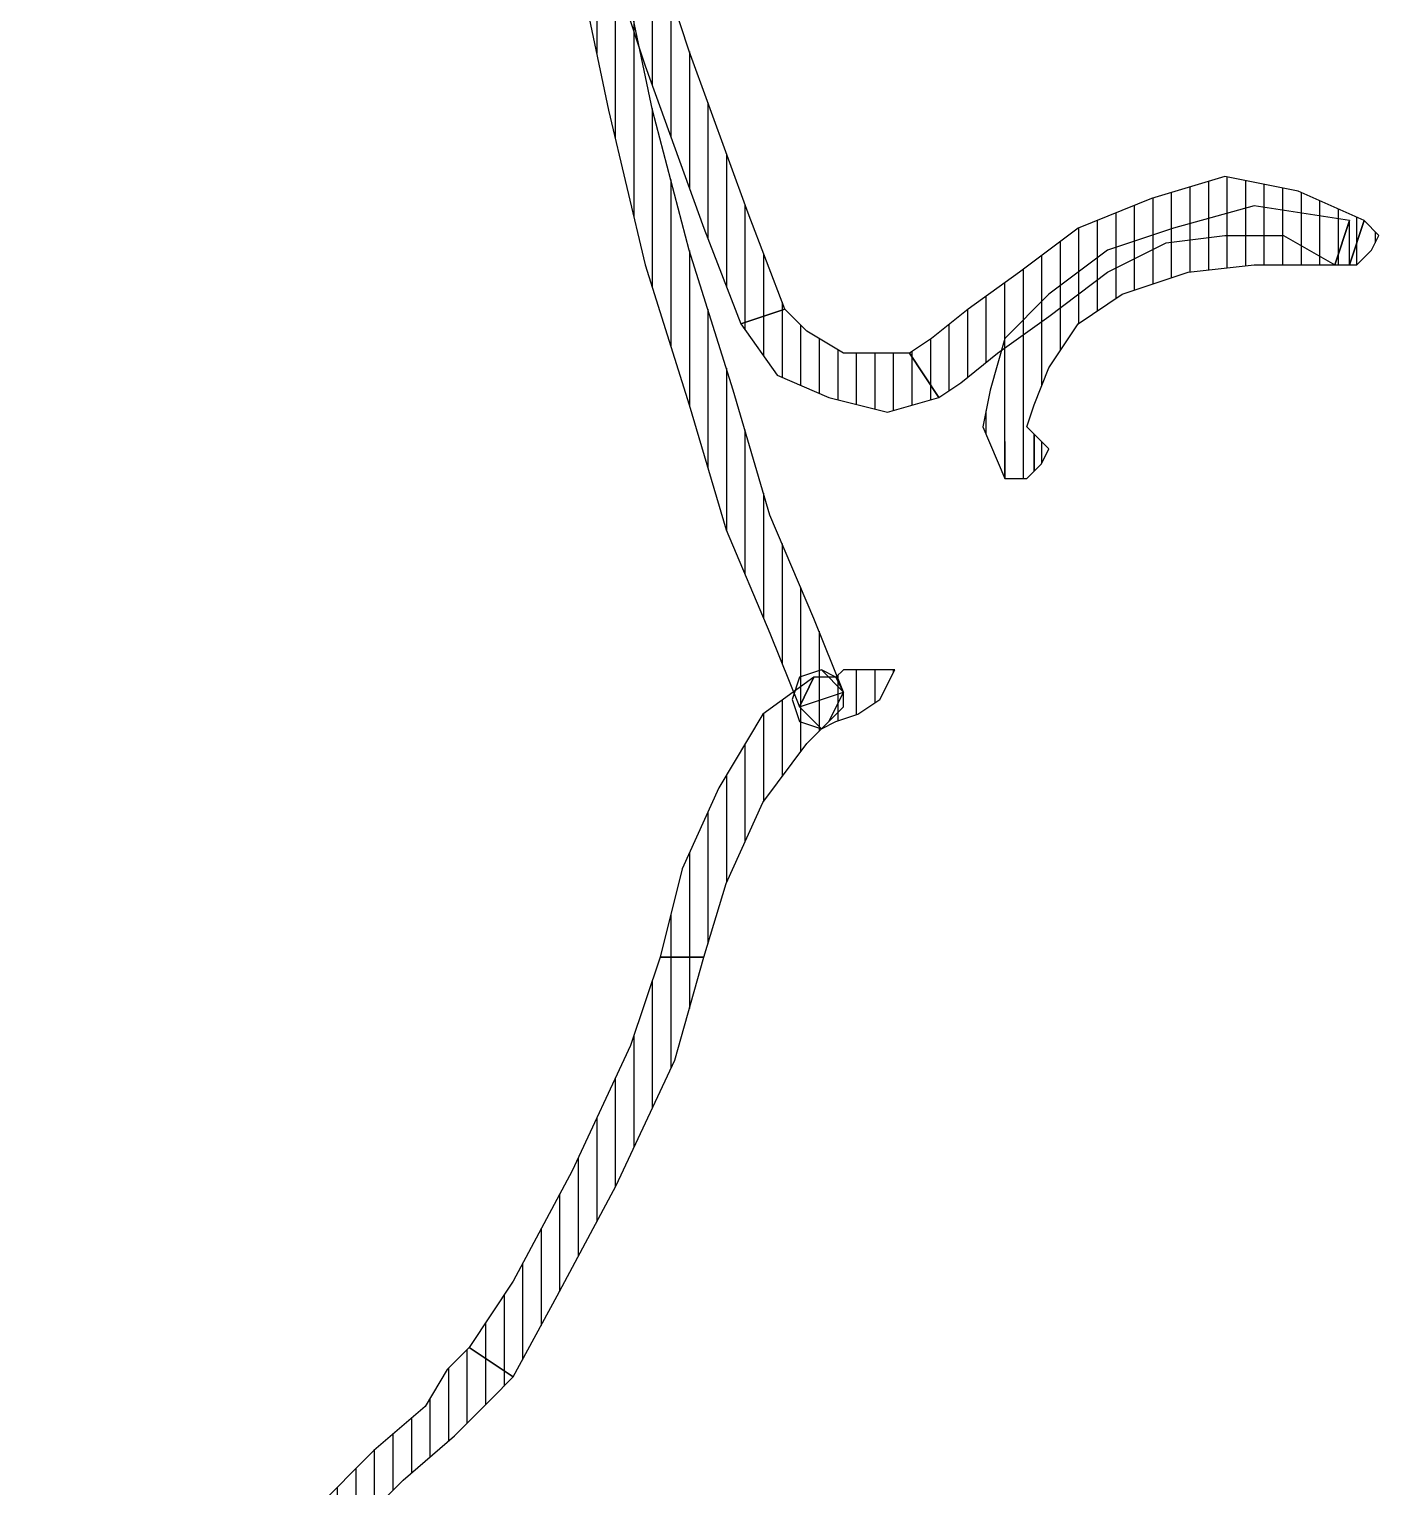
# Model space of a CAD drawing. Header units: millimetres. Extents: x 11489 to 12006, y 36725 to 37730.
# Drawn here: x 11596.44 to 11605.55, y 37412.57 to 37422.4 of the extents above; entities that cross this region are included whole.
import ezdxf

# ---------------------------------------------------------------- set-up
doc = ezdxf.new("R2010")
doc.units = ezdxf.units.MM
doc.layers.add('OC-Mutfak_Ekipman', color=252, linetype='Continuous')
pattern_1 = [(360, (-19413.11011, 29189.02214), (1e-16, 0.125), [25])]

# ---------------------------------------------------------------- blocks, each defined once
blk = doc.blocks.new('A$C0b4f8896')
at = {"ltscale": 30}
h = blk.add_hatch(dxfattribs=at)
h.set_pattern_fill('DC_LINES', color=256, scale=0.1, style=0)
h.set_pattern_definition(pattern_1)
edge = h.paths.add_edge_path(flags=0)
edge.add_line((41.6767, 48.4365), (41.3787, 48.5352))
edge.add_line((41.3787, 48.5352), (41.18, 48.0898))
edge.add_line((41.18, 48.0898), (41.0806, 47.5957))
edge.add_line((41.0806, 47.5957), (41.2296, 47.1006))
edge.add_line((41.2296, 47.1006), (41.4283, 46.6055))
edge.add_line((41.4283, 46.6055), (41.7264, 46.21))
edge.add_line((41.7264, 46.21), (41.9747, 45.8633))
edge.add_line((41.9747, 45.8633), (42.1734, 45.6162))
edge.add_line((42.1734, 45.6162), (42.2728, 45.4678))
edge.add_line((42.2728, 45.4678), (42.5708, 45.666))
edge.add_line((42.5708, 45.666), (42.4715, 45.8145))
edge.add_line((42.4715, 45.8145), (42.2728, 46.0615))
edge.add_line((42.2728, 46.0615), (42.0244, 46.4082))
edge.add_line((42.0244, 46.4082), (41.7264, 46.8037))
edge.add_line((41.7264, 46.8037), (41.5276, 47.1992))
edge.add_line((41.5276, 47.1992), (41.478, 47.5957))
edge.add_line((41.478, 47.5957), (41.478, 47.9912))
edge.add_line((41.478, 47.9912), (41.6767, 48.3379))
edge.add_line((41.6767, 48.3379), (41.3787, 48.4365))
edge.add_line((41.3787, 48.4365), (41.6767, 48.3379))
edge.add_line((41.6767, 48.3379), (41.6767, 48.4863))
edge.add_line((41.6767, 48.4863), (41.5773, 48.585))
edge.add_line((41.5773, 48.585), (41.478, 48.6338))
edge.add_line((41.478, 48.6338), (41.3787, 48.5352))
h = blk.add_hatch(dxfattribs=at)
h.set_pattern_fill('DC_LINES', color=256, scale=0.1, style=0)
h.set_pattern_definition(pattern_1)
edge = h.paths.add_edge_path(flags=0)
edge.add_line((43.0676, 46.3086), (42.8192, 46.3086))
edge.add_line((42.8192, 46.3086), (42.7695, 46.2598))
edge.add_line((42.7695, 46.2598), (42.6205, 46.3086))
edge.add_line((42.6205, 46.3086), (42.3721, 46.4082))
edge.add_line((42.3721, 46.4082), (42.0741, 46.6055))
edge.add_line((42.0741, 46.6055), (41.8754, 46.9023))
edge.add_line((41.8754, 46.9023), (41.7264, 47.3477))
edge.add_line((41.7264, 47.3477), (41.6767, 47.793))
edge.add_line((41.6767, 47.793), (41.6767, 48.4365))
edge.add_line((41.6767, 48.4365), (41.3787, 48.4365))
edge.add_line((41.3787, 48.4365), (41.2793, 47.793))
edge.add_line((41.2793, 47.793), (41.4283, 47.249))
edge.add_line((41.4283, 47.249), (41.5773, 46.8037))
edge.add_line((41.5773, 46.8037), (41.8754, 46.4082))
edge.add_line((41.8754, 46.4082), (42.1734, 46.1113))
edge.add_line((42.1734, 46.1113), (42.5212, 46.0117))
edge.add_line((42.5212, 46.0117), (42.7695, 45.9629))
edge.add_line((42.7695, 45.9629), (43.1172, 46.1113))
edge.add_line((43.1172, 46.1113), (42.8689, 46.1113))
edge.add_line((42.8689, 46.1113), (43.1172, 46.1113))
edge.add_line((43.1172, 46.1113), (43.1172, 46.2598))
edge.add_line((43.1172, 46.2598), (43.0179, 46.3584))
edge.add_line((43.0179, 46.3584), (42.9186, 46.4082))
edge.add_line((42.9186, 46.4082), (42.8192, 46.3086))
h = blk.add_hatch(dxfattribs=at)
h.set_pattern_fill('DC_LINES', color=256, scale=0.1, style=0)
h.set_pattern_definition(pattern_1)
edge = h.paths.add_edge_path(flags=0)
edge.add_line((42.2728, 45.4678), (42.2728, 45.3193))
edge.add_line((42.2728, 45.3193), (42.2728, 45.0225))
edge.add_line((42.2728, 45.0225), (42.1238, 44.7754))
edge.add_line((42.1238, 44.7754), (41.9747, 44.627))
edge.add_line((41.9747, 44.627), (42.0741, 44.3301))
edge.add_line((42.0741, 44.3301), (42.4218, 44.5771))
edge.add_line((42.4218, 44.5771), (42.5708, 44.9238))
edge.add_line((42.5708, 44.9238), (42.6702, 45.3193))
edge.add_line((42.6702, 45.3193), (42.5708, 45.666))
h = blk.add_hatch(dxfattribs=at)
h.set_pattern_fill('DC_LINES', color=256, scale=0.1, style=0)
h.set_pattern_definition(pattern_1)
edge = h.paths.add_edge_path(flags=0)
edge.add_line((44.6572, 44.7256), (44.8062, 44.874))
edge.add_line((44.8062, 44.874), (44.7565, 44.9727))
edge.add_line((44.7565, 44.9727), (44.7068, 45.1211))
edge.add_line((44.7068, 45.1211), (44.6075, 45.2695))
edge.add_line((44.6075, 45.2695), (44.4088, 45.3691))
edge.add_line((44.4088, 45.3691), (44.4088, 45.0723))
edge.add_line((44.4088, 45.0723), (44.4088, 45.0225))
edge.add_line((44.4088, 45.0225), (44.4585, 44.9727))
edge.add_line((44.4585, 44.9727), (44.4088, 44.874))
edge.add_line((44.4088, 44.874), (44.5578, 45.0225))
edge.add_line((44.5578, 45.0225), (44.4088, 44.874))
edge.add_line((44.4088, 44.874), (44.4585, 44.7256))
edge.add_line((44.4585, 44.7256), (44.6075, 44.6768))
edge.add_line((44.6075, 44.6768), (44.7565, 44.7256))
edge.add_line((44.7565, 44.7256), (44.8062, 44.874))
h = blk.add_hatch(dxfattribs=at)
h.set_pattern_fill('DC_LINES', color=256, scale=0.1, style=0)
h.set_pattern_definition(pattern_1)
edge = h.paths.add_edge_path(flags=0)
edge.add_line((38.1002, 43.3408), (38.1002, 42.9941))
edge.add_line((38.1002, 42.9941), (38.8453, 43.0928))
edge.add_line((38.8453, 43.0928), (39.6897, 43.2412))
edge.add_line((39.6897, 43.2412), (40.6335, 43.4395))
edge.add_line((40.6335, 43.4395), (41.6767, 43.6865))
edge.add_line((41.6767, 43.6865), (42.6205, 43.9834))
edge.add_line((42.6205, 43.9834), (43.465, 44.2314))
edge.add_line((43.465, 44.2314), (44.1604, 44.5273))
edge.add_line((44.1604, 44.5273), (44.6572, 44.7256))
edge.add_line((44.6572, 44.7256), (44.5578, 45.0225))
edge.add_line((44.5578, 45.0225), (44.061, 44.8242))
edge.add_line((44.061, 44.8242), (43.3656, 44.5273))
edge.add_line((43.3656, 44.5273), (42.5212, 44.2803))
edge.add_line((42.5212, 44.2803), (41.5773, 43.9834))
edge.add_line((41.5773, 43.9834), (40.6335, 43.7363))
edge.add_line((40.6335, 43.7363), (39.6897, 43.5381))
edge.add_line((39.6897, 43.5381), (38.8453, 43.3896))
edge.add_line((38.8453, 43.3896), (38.1002, 43.3896))
edge.add_line((38.1002, 43.3896), (38.1002, 43.0439))
edge.add_line((38.1002, 43.0439), (38.1002, 43.3896))
edge.add_line((38.1002, 43.3896), (37.9511, 43.3408))
edge.add_line((37.9511, 43.3408), (37.9014, 43.1924))
edge.add_line((37.9014, 43.1924), (37.9511, 43.0439))
edge.add_line((37.9511, 43.0439), (38.1002, 42.9941))
h = blk.add_hatch(dxfattribs=at)
h.set_pattern_fill('DC_LINES', color=256, scale=0.1, style=0)
h.set_pattern_definition(pattern_1)
edge = h.paths.add_edge_path(flags=0)
edge.add_line((38.1002, 42.9941), (38.8453, 43.0928))
edge.add_line((38.8453, 43.0928), (39.6897, 43.2412))
edge.add_line((39.6897, 43.2412), (40.6335, 43.4395))
edge.add_line((40.6335, 43.4395), (41.6767, 43.6865))
edge.add_line((41.6767, 43.6865), (42.6205, 43.9834))
edge.add_line((42.6205, 43.9834), (43.465, 44.2314))
edge.add_line((43.465, 44.2314), (44.1604, 44.5273))
edge.add_line((44.1604, 44.5273), (44.6572, 44.7256))
edge.add_line((44.6572, 44.7256), (44.5578, 45.0225))
edge.add_line((44.5578, 45.0225), (44.061, 44.8242))
edge.add_line((44.061, 44.8242), (43.3656, 44.5273))
edge.add_line((43.3656, 44.5273), (42.5212, 44.2803))
edge.add_line((42.5212, 44.2803), (41.5773, 43.9834))
edge.add_line((41.5773, 43.9834), (40.6335, 43.7363))
edge.add_line((40.6335, 43.7363), (39.6897, 43.5381))
edge.add_line((39.6897, 43.5381), (38.8453, 43.3896))
edge.add_line((38.8453, 43.3896), (38.1002, 43.3896))
h = blk.add_hatch(dxfattribs=at)
h.set_pattern_fill('DC_LINES', color=256, scale=0.1, style=0)
h.set_pattern_definition(pattern_1)
edge = h.paths.add_edge_path(flags=0)
edge.add_line((44.6572, 44.7256), (44.4585, 44.8242))
edge.add_line((44.4585, 44.8242), (44.7068, 44.4785))
edge.add_line((44.7068, 44.4785), (45.2036, 44.1816))
edge.add_line((45.2036, 44.1816), (45.75, 43.9346))
edge.add_line((45.75, 43.9346), (46.3461, 43.7861))
edge.add_line((46.3461, 43.7861), (46.3461, 44.082))
edge.add_line((46.3461, 44.082), (45.8493, 44.2314))
edge.add_line((45.8493, 44.2314), (45.3029, 44.4785))
edge.add_line((45.3029, 44.4785), (44.9055, 44.7754))
edge.add_line((44.9055, 44.7754), (44.7565, 44.9238))
edge.add_line((44.7565, 44.9238), (44.5578, 45.0225))
edge.add_line((44.5578, 45.0225), (44.7565, 44.9238))
edge.add_line((44.7565, 44.9238), (44.6572, 45.0225))
edge.add_line((44.6572, 45.0225), (44.5578, 45.0225))
edge.add_line((44.5578, 45.0225), (44.4585, 44.9727))
edge.add_line((44.4585, 44.9727), (44.4585, 44.8242))
h = blk.add_hatch(dxfattribs=at)
h.set_pattern_fill('DC_LINES', color=256, scale=0.1, style=0)
h.set_pattern_definition(pattern_1)
edge = h.paths.add_edge_path(flags=0)
edge.add_line((41.9747, 44.627), (41.329, 44.3799))
edge.add_line((41.329, 44.3799), (40.2361, 43.9834))
edge.add_line((40.2361, 43.9834), (39.0439, 43.5879))
edge.add_line((39.0439, 43.5879), (38.1002, 43.3408))
edge.add_line((38.1002, 43.3408), (38.1002, 43.0439))
edge.add_line((38.1002, 43.0439), (39.1433, 43.291))
edge.add_line((39.1433, 43.291), (40.3354, 43.6865))
edge.add_line((40.3354, 43.6865), (41.4283, 44.082))
edge.add_line((41.4283, 44.082), (42.0741, 44.3301))
h = blk.add_hatch(dxfattribs=at)
h.set_pattern_fill('DC_LINES', color=256, scale=0.1, style=0)
h.set_pattern_definition(pattern_1)
edge = h.paths.add_edge_path(flags=0)
edge.add_line((46.3461, 43.7861), (46.9421, 43.5879))
edge.add_line((46.9421, 43.5879), (47.7866, 43.1924))
edge.add_line((47.7866, 43.1924), (48.5317, 42.7959))
edge.add_line((48.5317, 42.7959), (48.9788, 42.499))
edge.add_line((48.9788, 42.499), (49.1775, 42.7959))
edge.add_line((49.1775, 42.7959), (48.631, 43.0928))
edge.add_line((48.631, 43.0928), (47.886, 43.4893))
edge.add_line((47.886, 43.4893), (47.0415, 43.8848))
edge.add_line((47.0415, 43.8848), (46.3461, 44.082))
h = blk.add_hatch(dxfattribs=at)
h.set_pattern_fill('DC_LINES', color=256, scale=0.1, style=0)
h.set_pattern_definition(pattern_1)
edge = h.paths.add_edge_path(flags=0)
edge.add_line((48.9788, 42.499), (49.1279, 42.3506))
edge.add_line((49.1279, 42.3506), (49.3762, 42.2021))
edge.add_line((49.3762, 42.2021), (49.6743, 41.8564))
edge.add_line((49.6743, 41.8564), (50.0717, 41.46))
edge.add_line((50.0717, 41.46), (50.5187, 41.0156))
edge.add_line((50.5187, 41.0156), (50.9658, 40.5205))
edge.add_line((50.9658, 40.5205), (51.5121, 40.0254))
edge.add_line((51.5121, 40.0254), (52.0586, 39.5312))
edge.add_line((52.0586, 39.5312), (52.2573, 39.7285))
edge.add_line((52.2573, 39.7285), (51.7109, 40.2236))
edge.add_line((51.7109, 40.2236), (51.1645, 40.7178))
edge.add_line((51.1645, 40.7178), (50.7174, 41.2129))
edge.add_line((50.7174, 41.2129), (50.2703, 41.6582))
edge.add_line((50.2703, 41.6582), (49.8729, 42.0537))
edge.add_line((49.8729, 42.0537), (49.5749, 42.4004))
edge.add_line((49.5749, 42.4004), (49.3265, 42.6475))
edge.add_line((49.3265, 42.6475), (49.1775, 42.7959))
for p, q in [((41.478, 48.6338), (41.3787, 48.5352)), ((41.5773, 48.585), (41.478, 48.6338)), ((41.6767, 48.4863), (41.5773, 48.585)), ((41.3787, 48.5352), (41.18, 48.0898)), ((41.6767, 48.4365), (41.3787, 48.5352)), ((41.3787, 48.5352), (41.6767, 48.4365)), ((41.6767, 48.3379), (41.6767, 48.4863)), ((41.3787, 48.4365), (41.2793, 47.793)), ((41.6767, 48.4365), (41.3787, 48.4365)), ((41.6767, 48.3379), (41.3787, 48.4365)), ((41.3787, 48.4365), (41.6767, 48.3379)), ((41.6767, 47.793), (41.6767, 48.4365)), ((41.6767, 48.4365), (41.6767, 48.4365)), ((41.478, 47.9912), (41.6767, 48.3379)), ((41.18, 48.0898), (41.0806, 47.5957)), ((41.478, 47.5957), (41.478, 47.9912)), ((41.2793, 47.793), (41.4283, 47.249)), ((41.7264, 47.3477), (41.6767, 47.793)), ((41.0806, 47.5957), (41.2296, 47.1006)), ((41.5276, 47.1992), (41.478, 47.5957)), ((41.8754, 46.9023), (41.7264, 47.3477)), ((41.4283, 47.249), (41.5773, 46.8037)), ((41.7264, 46.8037), (41.5276, 47.1992)), ((41.2296, 47.1006), (41.4283, 46.6055)), ((42.0741, 46.6055), (41.8754, 46.9023)), ((41.5773, 46.8037), (41.8754, 46.4082)), ((42.0244, 46.4082), (41.7264, 46.8037)), ((41.4283, 46.6055), (41.7264, 46.21)), ((42.3721, 46.4082), (42.0741, 46.6055)), ((41.8754, 46.4082), (42.1734, 46.1113)), ((42.2728, 46.0615), (42.0244, 46.4082)), ((42.6205, 46.3086), (42.3721, 46.4082)), ((42.9186, 46.4082), (42.8192, 46.3086)), ((43.0179, 46.3584), (42.9186, 46.4082)), ((42.7695, 46.2598), (42.6205, 46.3086)), ((42.8192, 46.3086), (42.7695, 46.2598)), ((43.0676, 46.3086), (42.8192, 46.3086)), ((42.8192, 46.3086), (43.0676, 46.3086)), ((43.1172, 46.2598), (43.0179, 46.3584)), ((43.0676, 46.3086), (43.0676, 46.3086)), ((41.7264, 46.21), (41.9747, 45.8633)), ((43.1172, 46.1113), (43.1172, 46.2598)), ((42.1734, 46.1113), (42.5212, 46.0117)), ((42.7695, 45.9629), (43.1172, 46.1113)), ((43.1172, 46.1113), (42.8689, 46.1113)), ((42.8689, 46.1113), (43.1172, 46.1113)), ((42.4715, 45.8145), (42.2728, 46.0615)), ((42.5212, 46.0117), (42.7695, 45.9629)), ((41.9747, 45.8633), (42.1734, 45.6162)), ((42.5708, 45.666), (42.4715, 45.8145)), ((42.2728, 45.4678), (42.5708, 45.666)), ((42.5708, 45.666), (42.2728, 45.4678)), ((42.6702, 45.3193), (42.5708, 45.666)), ((42.5708, 45.666), (42.5708, 45.666)), ((42.1734, 45.6162), (42.2728, 45.4678)), ((42.2728, 45.4678), (42.2728, 45.4678)), ((42.2728, 45.4678), (42.2728, 45.3193)), ((42.2728, 45.4678), (42.2728, 45.4678)), ((44.6075, 45.2695), (44.4088, 45.3691)), ((44.4088, 45.3691), (44.4088, 45.0723)), ((42.2728, 45.3193), (42.2728, 45.0225)), ((42.5708, 44.9238), (42.6702, 45.3193)), ((44.7068, 45.1211), (44.6075, 45.2695)), ((44.4088, 45.0723), (44.4088, 45.0723)), ((44.4088, 45.0723), (44.4088, 45.0225)), ((44.7565, 44.9727), (44.7068, 45.1211)), ((42.2728, 45.0225), (42.1238, 44.7754)), ((44.5578, 45.0225), (44.061, 44.8242)), ((44.5578, 45.0225), (44.061, 44.8242)), ((44.4088, 45.0225), (44.4585, 44.9727)), ((44.4088, 44.874), (44.5578, 45.0225)), ((44.5578, 45.0225), (44.4088, 44.874)), ((44.4585, 44.9727), (44.4088, 44.874)), ((44.5578, 45.0225), (44.4585, 44.9727)), ((44.4585, 44.9727), (44.4585, 44.8242)), ((44.7565, 44.9238), (44.5578, 45.0225)), ((44.5578, 45.0225), (44.7565, 44.9238)), ((44.6572, 45.0225), (44.5578, 45.0225)), ((44.6572, 44.7256), (44.5578, 45.0225)), ((44.6572, 44.7256), (44.5578, 45.0225)), ((44.7565, 44.9238), (44.6572, 45.0225)), ((44.8062, 44.874), (44.7565, 44.9727)), ((42.4218, 44.5771), (42.5708, 44.9238)), ((44.4088, 44.874), (44.4585, 44.7256)), ((44.6572, 44.7256), (44.8062, 44.874)), ((44.8062, 44.874), (44.6572, 44.7256)), ((44.9055, 44.7754), (44.7565, 44.9238)), ((44.7565, 44.7256), (44.8062, 44.874)), ((42.1238, 44.7754), (41.9747, 44.627)), ((44.061, 44.8242), (43.3656, 44.5273)), ((44.061, 44.8242), (43.3656, 44.5273)), ((44.6572, 44.7256), (44.4585, 44.8242)), ((44.4585, 44.8242), (44.7068, 44.4785)), ((44.4585, 44.8242), (44.6572, 44.7256)), ((45.3029, 44.4785), (44.9055, 44.7754)), ((44.1604, 44.5273), (44.6572, 44.7256)), ((44.1604, 44.5273), (44.6572, 44.7256)), ((44.4585, 44.7256), (44.6075, 44.6768)), ((44.6075, 44.6768), (44.7565, 44.7256)), ((44.6572, 44.7256), (44.6572, 44.7256)), ((44.6572, 44.7256), (44.6572, 44.7256)), ((41.9747, 44.627), (41.329, 44.3799)), ((41.9747, 44.627), (41.9747, 44.627)), ((42.0741, 44.3301), (41.9747, 44.627)), ((41.9747, 44.627), (41.9747, 44.627)), ((41.9747, 44.627), (42.0741, 44.3301)), ((42.0741, 44.3301), (42.4218, 44.5771)), ((43.3656, 44.5273), (42.5212, 44.2803)), ((43.3656, 44.5273), (42.5212, 44.2803)), ((43.465, 44.2314), (44.1604, 44.5273)), ((43.465, 44.2314), (44.1604, 44.5273)), ((44.7068, 44.4785), (45.2036, 44.1816)), ((45.8493, 44.2314), (45.3029, 44.4785)), ((41.329, 44.3799), (40.2361, 43.9834)), ((41.4283, 44.082), (42.0741, 44.3301)), ((42.5212, 44.2803), (41.5773, 43.9834)), ((42.5212, 44.2803), (41.5773, 43.9834)), ((42.0741, 44.3301), (42.0741, 44.3301)), ((42.6205, 43.9834), (43.465, 44.2314)), ((42.6205, 43.9834), (43.465, 44.2314)), ((45.2036, 44.1816), (45.75, 43.9346)), ((46.3461, 44.082), (45.8493, 44.2314)), ((40.3354, 43.6865), (41.4283, 44.082)), ((47.0415, 43.8848), (46.3461, 44.082)), ((46.3461, 44.082), (46.3461, 44.082)), ((46.3461, 44.082), (46.3461, 43.7861)), ((46.3461, 43.7861), (46.3461, 44.082)), ((40.2361, 43.9834), (39.0439, 43.5879)), ((41.5773, 43.9834), (40.6335, 43.7363)), ((41.5773, 43.9834), (40.6335, 43.7363)), ((41.6767, 43.6865), (42.6205, 43.9834)), ((41.6767, 43.6865), (42.6205, 43.9834)), ((45.75, 43.9346), (46.3461, 43.7861)), ((47.886, 43.4893), (47.0415, 43.8848)), ((46.3461, 43.7861), (46.3461, 43.7861)), ((46.3461, 43.7861), (46.9421, 43.5879)), ((46.3461, 43.7861), (46.3461, 43.7861)), ((39.1433, 43.291), (40.3354, 43.6865)), ((40.6335, 43.7363), (39.6897, 43.5381)), ((40.6335, 43.7363), (39.6897, 43.5381)), ((40.6335, 43.4395), (41.6767, 43.6865)), ((40.6335, 43.4395), (41.6767, 43.6865)), ((46.9421, 43.5879), (47.7866, 43.1924)), ((48.631, 43.0928), (47.886, 43.4893)), ((39.6897, 43.2412), (40.6335, 43.4395)), ((39.6897, 43.2412), (40.6335, 43.4395)), ((47.7866, 43.1924), (48.5317, 42.7959)), ((49.1775, 42.7959), (48.631, 43.0928)), ((48.5317, 42.7959), (48.9788, 42.499)), ((49.1775, 42.7959), (48.9788, 42.499)), ((48.9788, 42.499), (49.1775, 42.7959)), ((49.3265, 42.6475), (49.1775, 42.7959)), ((49.1775, 42.7959), (49.1775, 42.7959)), ((49.5749, 42.4004), (49.3265, 42.6475)), ((48.9788, 42.499), (48.9788, 42.499)), ((48.9788, 42.499), (49.1279, 42.3506)), ((48.9788, 42.499), (48.9788, 42.499)), ((49.8729, 42.0537), (49.5749, 42.4004)), ((49.1279, 42.3506), (49.3762, 42.2021)), ((49.3762, 42.2021), (49.6743, 41.8564)), ((50.2703, 41.6582), (49.8729, 42.0537)), ((49.6743, 41.8564), (50.0717, 41.46))]:
    blk.add_line(p, q, dxfattribs=at)

msp = doc.modelspace()

# ---------------------------------------------------------------- block references
at = {"layer": 'OC-Mutfak_Ekipman', "linetype": 'Continuous', "rotation": 270}
msp.add_blockref('A$C0b4f8896', (11556.9132, 37462.489), dxfattribs=at)

doc.saveas('drawing.dxf')
